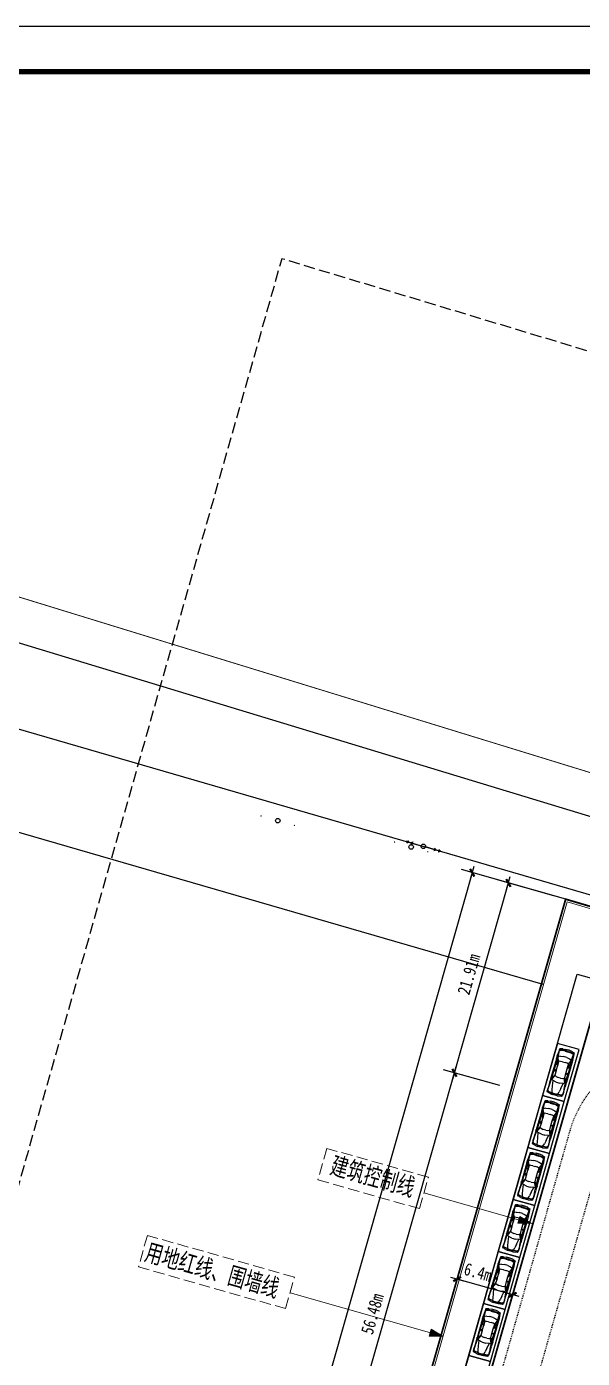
# Model space of a CAD drawing. Header units: millimetres. Extents: x 221342 to 221936, y -165780 to -165359.
# Drawn here: x 221436.7 to 221498.3, y -165507.1 to -165359.3 of the extents above; entities that cross this region are included whole.
import ezdxf

# ---------------------------------------------------------------- set-up
doc = ezdxf.new("R2010")
doc.units = ezdxf.units.MM
doc.linetypes.add('CENTER', pattern=[5.08, 3.175, -0.635, 0.635, -0.635])
doc.linetypes.add('DASH', pattern=[0.35, 0.25, -0.1])
doc.layers.add('0-道路', color=22, linetype='Continuous', lineweight=0)
doc.layers.add('地形图', color=250, linetype='Continuous', lineweight=13)
for name, color, linetype in [('biao1', 5, 'Continuous'), ('COLUMN', 220, 'Continuous'), ('PUB_DIM', 3, 'Continuous'), ('SOLID_HATCH', 251, 'Continuous'), ('TK', 3, 'Continuous'), ('zt-道路', 240, 'Continuous'), ('单元区域外轮廓', 7, 'ByLayer'), ('屋脊线', 7, 'ByLayer'), ('消防车道', 3, 'Continuous'), ('管线及附属设施', 4, 'Continuous'), ('轴网标注', 240, 'Continuous')]:
    doc.layers.add(name, color=color, linetype=linetype)
doc.styles.add('-仿宋_GB2312', font='', dxfattribs={"width": 0.8})
doc.styles.add('-黑体', font='', dxfattribs={"width": 0.7})
doc.styles.add('dim_font', font='SIMPLEX.shx', dxfattribs={"width": 0.8})
doc.styles.get('-仿宋_GB2312').set_extended_font_data('FangSong_GB2312')
doc.styles.get('-黑体').set_extended_font_data('SimHei')
doc.dimstyles.new('AXIS150', dxfattribs={"dimscale": 1.5, "dimtxt": 300, "dimasz": 1, "dimexe": 250, "dimexo": 300, "dimgap": 150, "dimtad": 1, "dimdec": 0, "dimtxsty": 'dim_font', "dimblk": '_DIMX', "dimblk1": '_DIMX', "dimblk2": '_DIMX', "dimcen": 2.5, "dimse1": 1, "dimse2": 1, "dimclrt": 9, "dimazin": 3, "dimtfac": 1, "dimtdec": 0, "dimtix": 1, "dimtmove": 2, "dimatfit": 3, "dimldrblk": '_DIMX'})

# ---------------------------------------------------------------- blocks, each defined once
blk = doc.blocks.new('DBLOCK2')
at = {"layer": '管线及附属设施', "color": 4}
for points in [[(516786.985146, 382880.052701), (516786.983051, 382880.043103), (516786.982227, 382880.033313)], [(516786.985146, 382880.052701), (516786.982227, 382880.033313), (516786.982688, 382880.023499)], [(516786.985146, 382880.052701), (516786.982688, 382880.023499), (516786.984426, 382880.013829)], [(516786.985146, 382880.052701), (516786.984426, 382880.013829), (516786.987411, 382880.004469)], [(516786.985146, 382880.052701), (516787.068504, 382880.106192), (516787.058714, 382880.107017)], [(516786.985146, 382880.052701), (516787.058714, 382880.107017), (516787.0489, 382880.106556)], [(516786.985146, 382880.052701), (516787.0489, 382880.106556), (516787.03923, 382880.104818)], [(516786.985146, 382880.052701), (516787.078103, 382880.104098), (516787.068504, 382880.106192)], [(516786.985146, 382880.052701), (516787.03923, 382880.104818), (516787.02987, 382880.101833)], [(516786.985146, 382880.052701), (516787.087346, 382880.100768), (516787.078103, 382880.104098)], [(516786.985146, 382880.052701), (516787.02987, 382880.101833), (516787.02098, 382880.097651)], [(516786.985146, 382880.052701), (516787.096075, 382880.09626), (516787.087346, 382880.100768)], [(516786.985146, 382880.052701), (516787.02098, 382880.097651), (516787.012711, 382880.092345)], [(516786.985146, 382880.052701), (516787.104142, 382880.090651), (516787.096075, 382880.09626)], [(516786.985146, 382880.052701), (516787.012711, 382880.092345), (516787.005206, 382880.086006)], [(516786.985146, 382880.052701), (516787.111407, 382880.084038), (516787.104142, 382880.090651)], [(516786.985146, 382880.052701), (516787.005206, 382880.086006), (516786.998592, 382880.07874)], [(516786.985146, 382880.052701), (516787.117747, 382880.076532), (516787.111407, 382880.084038)], [(516786.985146, 382880.052701), (516786.998592, 382880.07874), (516786.992984, 382880.070674)], [(516786.985146, 382880.052701), (516787.123053, 382880.068264), (516787.117747, 382880.076532)], [(516786.985146, 382880.052701), (516786.992984, 382880.070674), (516786.988476, 382880.061945)], [(516786.985146, 382880.052701), (516787.127234, 382880.059373), (516787.123053, 382880.068264)], [(516786.985146, 382880.052701), (516786.988476, 382880.061945), (516786.985146, 382880.052701)], [(516786.985146, 382880.052701), (516787.130219, 382880.050013), (516787.127234, 382880.059373)], [(516786.985146, 382880.052701), (516786.987411, 382880.004469), (516786.991592, 382879.995579)], [(516786.985146, 382880.052701), (516786.991592, 382879.995579), (516786.996898, 382879.98731)], [(516786.985146, 382880.052701), (516786.996898, 382879.98731), (516787.003238, 382879.979805)], [(516786.985146, 382880.052701), (516787.003238, 382879.979805), (516787.010503, 382879.973191)], [(516786.985146, 382880.052701), (516787.010503, 382879.973191), (516787.01857, 382879.967582)], [(516786.985146, 382880.052701), (516787.01857, 382879.967582), (516787.027299, 382879.963074)], [(516786.985146, 382880.052701), (516787.027299, 382879.963074), (516787.036542, 382879.959745)], [(516786.985146, 382880.052701), (516787.036542, 382879.959745), (516787.046141, 382879.95765)], [(516786.985146, 382880.052701), (516787.046141, 382879.95765), (516787.055931, 382879.956826)], [(516786.985146, 382880.052701), (516787.055931, 382879.956826), (516787.065745, 382879.957286)], [(516786.985146, 382880.052701), (516787.065745, 382879.957286), (516787.075414, 382879.959024)], [(516786.985146, 382880.052701), (516787.075414, 382879.959024), (516787.084775, 382879.962009)], [(516786.985146, 382880.052701), (516787.084775, 382879.962009), (516787.093665, 382879.966191)], [(516786.985146, 382880.052701), (516787.093665, 382879.966191), (516787.101934, 382879.971497)], [(516786.985146, 382880.052701), (516787.101934, 382879.971497), (516787.109439, 382879.977837)], [(516786.985146, 382880.052701), (516787.109439, 382879.977837), (516787.116053, 382879.985102)], [(516786.985146, 382880.052701), (516787.116053, 382879.985102), (516787.121661, 382879.993168)], [(516786.985146, 382880.052701), (516787.121661, 382879.993168), (516787.126169, 382880.001898)], [(516786.985146, 382880.052701), (516787.126169, 382880.001898), (516787.129499, 382880.011141)], [(516786.985146, 382880.052701), (516787.129499, 382880.011141), (516787.131594, 382880.02074)], [(516786.985146, 382880.052701), (516787.131594, 382880.02074), (516787.132418, 382880.03053)], [(516786.985146, 382880.052701), (516787.132418, 382880.03053), (516787.131957, 382880.040343)], [(516786.985146, 382880.052701), (516787.131957, 382880.040343), (516787.130219, 382880.050013)]]:
    blk.add_solid(points, dxfattribs=at)
blk = doc.blocks.new('DBLOCK5')
at = {"layer": '管线及附属设施', "color": 4}
for points in [[(516783.427457, 382881.068181), (516783.280869, 382881.099467), (516783.28009, 382881.089674)], [(516783.427457, 382881.068181), (516783.28009, 382881.089674), (516783.280596, 382881.079863)], [(516783.427457, 382881.068181), (516783.280596, 382881.079863), (516783.282378, 382881.070202)], [(516783.427457, 382881.068181), (516783.282919, 382881.109075), (516783.280869, 382881.099467)], [(516783.427457, 382881.068181), (516783.282378, 382881.070202), (516783.285406, 382881.060856)], [(516783.427457, 382881.068181), (516783.286206, 382881.118333), (516783.282919, 382881.109075)], [(516783.427457, 382881.068181), (516783.285406, 382881.060856), (516783.289628, 382881.051985)], [(516783.427457, 382881.068181), (516783.290674, 382881.127083), (516783.286206, 382881.118333)], [(516783.427457, 382881.068181), (516783.289628, 382881.051985), (516783.294972, 382881.043741)], [(516783.427457, 382881.068181), (516783.296245, 382881.135175), (516783.290674, 382881.127083)], [(516783.427457, 382881.068181), (516783.294972, 382881.043741), (516783.301346, 382881.036265)], [(516783.427457, 382881.068181), (516783.302825, 382881.14247), (516783.296245, 382881.135175)], [(516783.427457, 382881.068181), (516783.301346, 382881.036265), (516783.308641, 382881.029685)], [(516783.427457, 382881.068181), (516783.310301, 382881.148844), (516783.302825, 382881.14247)], [(516783.427457, 382881.068181), (516783.308641, 382881.029685), (516783.316733, 382881.024114)], [(516783.427457, 382881.068181), (516783.318545, 382881.154188), (516783.310301, 382881.148844)], [(516783.427457, 382881.068181), (516783.316733, 382881.024114), (516783.325483, 382881.019647)], [(516783.427457, 382881.068181), (516783.327416, 382881.15841), (516783.318545, 382881.154188)], [(516783.427457, 382881.068181), (516783.325483, 382881.019647), (516783.334741, 382881.016359)], [(516783.427457, 382881.068181), (516783.336762, 382881.161438), (516783.327416, 382881.15841)], [(516783.427457, 382881.068181), (516783.334741, 382881.016359), (516783.344348, 382881.014309)], [(516783.427457, 382881.068181), (516783.346423, 382881.16322), (516783.336762, 382881.161438)], [(516783.427457, 382881.068181), (516783.344348, 382881.014309), (516783.354142, 382881.01353)], [(516783.427457, 382881.068181), (516783.356234, 382881.163726), (516783.346423, 382881.16322)], [(516783.427457, 382881.068181), (516783.354142, 382881.01353), (516783.363953, 382881.014036)], [(516783.427457, 382881.068181), (516783.366027, 382881.162947), (516783.356234, 382881.163726)], [(516783.427457, 382881.068181), (516783.363953, 382881.014036), (516783.373614, 382881.015818)], [(516783.427457, 382881.068181), (516783.375635, 382881.160897), (516783.366027, 382881.162947)], [(516783.427457, 382881.068181), (516783.373614, 382881.015818), (516783.38296, 382881.018846)], [(516783.427457, 382881.068181), (516783.384893, 382881.157609), (516783.375635, 382881.160897)], [(516783.427457, 382881.068181), (516783.38296, 382881.018846), (516783.391831, 382881.023068)], [(516783.427457, 382881.068181), (516783.393643, 382881.153142), (516783.384893, 382881.157609)], [(516783.427457, 382881.068181), (516783.391831, 382881.023068), (516783.400075, 382881.028412)], [(516783.427457, 382881.068181), (516783.401735, 382881.147571), (516783.393643, 382881.153142)], [(516783.427457, 382881.068181), (516783.400075, 382881.028412), (516783.407551, 382881.034786)], [(516783.427457, 382881.068181), (516783.40903, 382881.140991), (516783.401735, 382881.147571)], [(516783.427457, 382881.068181), (516783.407551, 382881.034786), (516783.414131, 382881.042081)], [(516783.427457, 382881.068181), (516783.415404, 382881.133515), (516783.40903, 382881.140991)], [(516783.427457, 382881.068181), (516783.414131, 382881.042081), (516783.419702, 382881.050173)], [(516783.427457, 382881.068181), (516783.420748, 382881.125271), (516783.415404, 382881.133515)], [(516783.427457, 382881.068181), (516783.419702, 382881.050173), (516783.424169, 382881.058923)], [(516783.427457, 382881.068181), (516783.42497, 382881.1164), (516783.420748, 382881.125271)], [(516783.427457, 382881.068181), (516783.424169, 382881.058923), (516783.427457, 382881.068181)], [(516783.427457, 382881.068181), (516783.427998, 382881.107054), (516783.42497, 382881.1164)], [(516783.427457, 382881.068181), (516783.42978, 382881.097393), (516783.427998, 382881.107054)], [(516783.427457, 382881.068181), (516783.430286, 382881.087582), (516783.42978, 382881.097393)], [(516783.427457, 382881.068181), (516783.429507, 382881.077789), (516783.430286, 382881.087582)]]:
    blk.add_solid(points, dxfattribs=at)
blk = doc.blocks.new('604')
at = {"layer": '管线及附属设施', "color": 4, "linetype": 'Continuous'}
blk.add_circle((0, 0), 0.25, dxfattribs=at)
blk = doc.blocks.new('DBLOCK12')
at = {"layer": '管线及附属设施', "color": 4}
for points in [[(516798.232718, 382878.169769), (516798.086409, 382878.202345), (516798.085544, 382878.192559)], [(516798.232718, 382878.169769), (516798.085544, 382878.192559), (516798.085964, 382878.182744)], [(516798.232718, 382878.169769), (516798.085964, 382878.182744), (516798.087661, 382878.173067)], [(516798.232718, 382878.169769), (516798.088545, 382878.211935), (516798.086409, 382878.202345)], [(516798.232718, 382878.169769), (516798.087661, 382878.173067), (516798.090607, 382878.163694)], [(516798.232718, 382878.169769), (516798.091913, 382878.221164), (516798.088545, 382878.211935)], [(516798.232718, 382878.169769), (516798.090607, 382878.163694), (516798.094751, 382878.154787)], [(516798.232718, 382878.169769), (516798.096458, 382878.229874), (516798.091913, 382878.221164)], [(516798.232718, 382878.169769), (516798.094751, 382878.154787), (516798.100022, 382878.146496)], [(516798.232718, 382878.169769), (516798.1021, 382878.237916), (516798.096458, 382878.229874)], [(516798.232718, 382878.169769), (516798.100022, 382878.146496), (516798.10633, 382878.138964)], [(516798.232718, 382878.169769), (516798.108744, 382878.245154), (516798.1021, 382878.237916)], [(516798.232718, 382878.169769), (516798.10633, 382878.138964), (516798.113567, 382878.132321)], [(516798.232718, 382878.169769), (516798.116275, 382878.251462), (516798.108744, 382878.245154)], [(516798.232718, 382878.169769), (516798.113567, 382878.132321), (516798.12161, 382878.126678)], [(516798.232718, 382878.169769), (516798.124566, 382878.256733), (516798.116275, 382878.251462)], [(516798.232718, 382878.169769), (516798.12161, 382878.126678), (516798.13032, 382878.122134)], [(516798.232718, 382878.169769), (516798.133474, 382878.260877), (516798.124566, 382878.256733)], [(516798.232718, 382878.169769), (516798.13032, 382878.122134), (516798.139549, 382878.118765)], [(516798.232718, 382878.169769), (516798.142846, 382878.263822), (516798.133474, 382878.260877)], [(516798.232718, 382878.169769), (516798.139549, 382878.118765), (516798.149138, 382878.11663)], [(516798.232718, 382878.169769), (516798.152523, 382878.26552), (516798.142846, 382878.263822)], [(516798.232718, 382878.169769), (516798.149138, 382878.11663), (516798.158924, 382878.115765)], [(516798.232718, 382878.169769), (516798.162338, 382878.265939), (516798.152523, 382878.26552)], [(516798.232718, 382878.169769), (516798.158924, 382878.115765), (516798.16874, 382878.116184)], [(516798.232718, 382878.169769), (516798.172125, 382878.265074), (516798.162338, 382878.265939)], [(516798.232718, 382878.169769), (516798.16874, 382878.116184), (516798.178417, 382878.117882)], [(516798.232718, 382878.169769), (516798.181714, 382878.262939), (516798.172125, 382878.265074)], [(516798.232718, 382878.169769), (516798.178417, 382878.117882), (516798.187789, 382878.120827)], [(516798.232718, 382878.169769), (516798.190943, 382878.25957), (516798.181714, 382878.262939)], [(516798.232718, 382878.169769), (516798.187789, 382878.120827), (516798.196697, 382878.124971)], [(516798.232718, 382878.169769), (516798.199653, 382878.255026), (516798.190943, 382878.25957)], [(516798.232718, 382878.169769), (516798.196697, 382878.124971), (516798.204987, 382878.130242)], [(516798.232718, 382878.169769), (516798.207696, 382878.249383), (516798.199653, 382878.255026)], [(516798.232718, 382878.169769), (516798.204987, 382878.130242), (516798.212519, 382878.13655)], [(516798.232718, 382878.169769), (516798.214933, 382878.24274), (516798.207696, 382878.249383)], [(516798.232718, 382878.169769), (516798.212519, 382878.13655), (516798.219163, 382878.143788)], [(516798.232718, 382878.169769), (516798.221241, 382878.235208), (516798.214933, 382878.24274)], [(516798.232718, 382878.169769), (516798.219163, 382878.143788), (516798.224805, 382878.15183)], [(516798.232718, 382878.169769), (516798.226512, 382878.226917), (516798.221241, 382878.235208)], [(516798.232718, 382878.169769), (516798.224805, 382878.15183), (516798.22935, 382878.16054)], [(516798.232718, 382878.169769), (516798.230656, 382878.21801), (516798.226512, 382878.226917)], [(516798.232718, 382878.169769), (516798.22935, 382878.16054), (516798.232718, 382878.169769)], [(516798.232718, 382878.169769), (516798.233602, 382878.208637), (516798.230656, 382878.21801)], [(516798.232718, 382878.169769), (516798.235299, 382878.19896), (516798.233602, 382878.208637)], [(516798.232718, 382878.169769), (516798.235719, 382878.189145), (516798.235299, 382878.19896)], [(516798.232718, 382878.169769), (516798.234853, 382878.179359), (516798.235719, 382878.189145)]]:
    blk.add_solid(points, dxfattribs=at)
blk = doc.blocks.new('DBLOCK15')
at = {"layer": '管线及附属设施', "color": 4}
for points in [[(516801.783299, 382877.12967), (516801.781156, 382877.120082), (516801.780283, 382877.110297)], [(516801.783299, 382877.12967), (516801.780283, 382877.110297), (516801.780695, 382877.100481)], [(516801.783299, 382877.12967), (516801.780695, 382877.100481), (516801.782384, 382877.090803)], [(516801.783299, 382877.12967), (516801.782384, 382877.090803), (516801.785322, 382877.081428)], [(516801.783299, 382877.12967), (516801.866921, 382877.182742), (516801.857136, 382877.183615)], [(516801.783299, 382877.12967), (516801.857136, 382877.183615), (516801.84732, 382877.183203)], [(516801.783299, 382877.12967), (516801.84732, 382877.183203), (516801.837642, 382877.181514)], [(516801.783299, 382877.12967), (516801.876509, 382877.180599), (516801.866921, 382877.182742)], [(516801.783299, 382877.12967), (516801.837642, 382877.181514), (516801.828267, 382877.178576)], [(516801.783299, 382877.12967), (516801.885735, 382877.177223), (516801.876509, 382877.180599)], [(516801.783299, 382877.12967), (516801.828267, 382877.178576), (516801.819356, 382877.174439)], [(516801.783299, 382877.12967), (516801.894441, 382877.172672), (516801.885735, 382877.177223)], [(516801.783299, 382877.12967), (516801.819356, 382877.174439), (516801.811061, 382877.169175)], [(516801.783299, 382877.12967), (516801.902479, 382877.167023), (516801.894441, 382877.172672)], [(516801.783299, 382877.12967), (516801.811061, 382877.169175), (516801.803525, 382877.162873)], [(516801.783299, 382877.12967), (516801.909711, 382877.160373), (516801.902479, 382877.167023)], [(516801.783299, 382877.12967), (516801.803525, 382877.162873), (516801.796875, 382877.155641)], [(516801.783299, 382877.12967), (516801.916013, 382877.152837), (516801.909711, 382877.160373)], [(516801.783299, 382877.12967), (516801.796875, 382877.155641), (516801.791226, 382877.147603)], [(516801.783299, 382877.12967), (516801.921278, 382877.144542), (516801.916013, 382877.152837)], [(516801.783299, 382877.12967), (516801.791226, 382877.147603), (516801.786675, 382877.138896)], [(516801.783299, 382877.12967), (516801.925414, 382877.135631), (516801.921278, 382877.144542)], [(516801.783299, 382877.12967), (516801.786675, 382877.138896), (516801.783299, 382877.12967)], [(516801.783299, 382877.12967), (516801.928353, 382877.126256), (516801.925414, 382877.135631)], [(516801.783299, 382877.12967), (516801.785322, 382877.081428), (516801.789459, 382877.072517)], [(516801.783299, 382877.12967), (516801.789459, 382877.072517), (516801.794723, 382877.064223)], [(516801.783299, 382877.12967), (516801.794723, 382877.064223), (516801.801025, 382877.056686)], [(516801.783299, 382877.12967), (516801.801025, 382877.056686), (516801.808257, 382877.050036)], [(516801.783299, 382877.12967), (516801.808257, 382877.050036), (516801.816295, 382877.044387)], [(516801.783299, 382877.12967), (516801.816295, 382877.044387), (516801.825002, 382877.039836)], [(516801.783299, 382877.12967), (516801.825002, 382877.039836), (516801.834228, 382877.03646)], [(516801.783299, 382877.12967), (516801.834228, 382877.03646), (516801.843816, 382877.034317)], [(516801.783299, 382877.12967), (516801.843816, 382877.034317), (516801.853601, 382877.033444)], [(516801.783299, 382877.12967), (516801.853601, 382877.033444), (516801.863417, 382877.033856)], [(516801.783299, 382877.12967), (516801.863417, 382877.033856), (516801.873095, 382877.035545)], [(516801.783299, 382877.12967), (516801.873095, 382877.035545), (516801.88247, 382877.038484)], [(516801.783299, 382877.12967), (516801.88247, 382877.038484), (516801.891381, 382877.04262)], [(516801.783299, 382877.12967), (516801.891381, 382877.04262), (516801.899675, 382877.047885)], [(516801.783299, 382877.12967), (516801.899675, 382877.047885), (516801.907212, 382877.054187)], [(516801.783299, 382877.12967), (516801.907212, 382877.054187), (516801.913862, 382877.061419)], [(516801.783299, 382877.12967), (516801.913862, 382877.061419), (516801.919511, 382877.069457)], [(516801.783299, 382877.12967), (516801.919511, 382877.069457), (516801.924062, 382877.078163)], [(516801.783299, 382877.12967), (516801.924062, 382877.078163), (516801.927438, 382877.087389)], [(516801.783299, 382877.12967), (516801.927438, 382877.087389), (516801.929581, 382877.096977)], [(516801.783299, 382877.12967), (516801.929581, 382877.096977), (516801.930454, 382877.106762)], [(516801.783299, 382877.12967), (516801.930454, 382877.106762), (516801.930042, 382877.116578)], [(516801.783299, 382877.12967), (516801.930042, 382877.116578), (516801.928353, 382877.126256)]]:
    blk.add_solid(points, dxfattribs=at)
blk = doc.blocks.new('511301')
at = {"layer": '管线及附属设施', "color": 4, "linetype": 'Continuous', "flags": 128}
for points in [[(2, 0), (0.25, 0)], [(1.24, 0.15), (1.5, 0), (1.24, -0.15)], [(1.74, 0.15), (2, 0), (1.74, -0.15)]]:
    blk.add_lwpolyline(points, dxfattribs=at)
blk = doc.blocks.new('_DIMX')
blk.add_line((-150, 0), (150, 0))
at = {"const_width": 50}
blk.add_lwpolyline([(-70, -70), (70, 70)], dxfattribs=at)
blk = doc.blocks.new('*D131')
at = {"layer": 'Defpoints', "color": 0, "linetype": 'Continuous', "transparency": 16777216}
for p in [(221484.16, -165475.4), (221489.19, -165476.82), (221473.76, -165531.16)]:
    blk.add_point(p, dxfattribs=at)
at = {"layer": '轴网标注', "color": 0, "linetype": 'Continuous', "lineweight": -2, "transparency": 16777216}
for p, q in [((221489.19, -165476.82), (221482.96, -165475.05)), ((221468.73, -165529.72), (221484.16, -165475.4)), ((221473.76, -165531.16), (221467.53, -165529.38))]:
    blk.add_line(p, q, dxfattribs=at)
at = {"layer": '轴网标注', "color": 0, "linetype": 'Continuous', "lineweight": -2, "transparency": 16777216, "xscale": 0.005, "yscale": 0.005, "zscale": 0.005}
for p, rotation in [((221484.16, -165475.4), 74.1427620873107), ((221468.73, -165529.73), 254.1427620873107)]:
    blk.add_blockref('_DIMX', p, dxfattribs=dict(at, rotation=rotation))
at = {"layer": '轴网标注', "color": 9, "linetype": 'Continuous', "transparency": 16777216, "insert": (221475.05, -165502.16), "char_height": 1.4, "attachment_point": 5, "rotation": 74.1428, "style": '-仿宋_GB2312'}
blk.add_mtext('\\A1;56.48m', dxfattribs=at)
blk = doc.blocks.new('*D139')
at = {"layer": 'Defpoints', "color": 0, "linetype": 'Continuous', "transparency": 16777216}
for p in [(221490.15, -165454.32), (221495.18, -165455.75), (221489.19, -165476.82)]:
    blk.add_point(p, dxfattribs=at)
at = {"layer": '轴网标注', "color": 0, "linetype": 'Continuous', "lineweight": -2, "transparency": 16777216}
for p, q in [((221484.16, -165475.39), (221490.15, -165454.32)), ((221495.18, -165455.75), (221488.95, -165453.98)), ((221489.19, -165476.82), (221482.96, -165475.05))]:
    blk.add_line(p, q, dxfattribs=at)
at = {"layer": '轴网标注', "color": 0, "linetype": 'Continuous', "lineweight": -2, "transparency": 16777216, "xscale": 0.005, "yscale": 0.005, "zscale": 0.005}
for p, rotation in [((221490.15, -165454.32), 74.1427620873107), ((221484.16, -165475.4), 254.1427620873107)]:
    blk.add_blockref('_DIMX', p, dxfattribs=dict(at, rotation=rotation))
at = {"layer": '轴网标注', "color": 9, "linetype": 'Continuous', "transparency": 16777216, "insert": (221485.76, -165464.46), "char_height": 1.4, "attachment_point": 5, "rotation": 74.1428, "style": '-仿宋_GB2312'}
blk.add_mtext('\\A1;21.91m', dxfattribs=at)
blk = doc.blocks.new('*D141')
at = {"layer": 'Defpoints', "color": 0, "linetype": 'Continuous', "transparency": 16777216}
for p in [(221496.5, -165456.12), (221428.71, -165655.33), (221439.34, -165658.35)]:
    blk.add_point(p, dxfattribs=at)
at = {"layer": '轴网标注', "color": 0, "linetype": 'Continuous', "lineweight": -2, "transparency": 16777216}
for p, q in [((221496.5, -165456.12), (221484.93, -165452.83)), ((221486.13, -165453.18), (221428.71, -165655.33)), ((221439.34, -165658.35), (221427.51, -165654.99))]:
    blk.add_line(p, q, dxfattribs=at)
at = {"layer": '轴网标注', "color": 0, "linetype": 'Continuous', "lineweight": -2, "transparency": 16777216, "xscale": 0.005, "yscale": 0.005, "zscale": 0.005}
for p, rotation in [((221486.13, -165453.18), 74.14276208731073), ((221428.71, -165655.33), 254.1427620873107)]:
    blk.add_blockref('_DIMX', p, dxfattribs=dict(at, rotation=rotation))
at = {"layer": '轴网标注', "color": 9, "linetype": 'Continuous', "transparency": 16777216, "insert": (221456.03, -165553.86), "char_height": 1.4, "attachment_point": 5, "rotation": 74.1428, "style": '-仿宋_GB2312'}
blk.add_mtext('\\A1;210.15m', dxfattribs=at)
blk = doc.blocks.new('*D150')
at = {"layer": 'Defpoints', "color": 0, "linetype": 'Continuous', "transparency": 16777216}
for p in [(221485.11, -165496), (221484.46, -165498.29), (221491.27, -165497.75)]:
    blk.add_point(p, dxfattribs=at)
at = {"layer": '轴网标注', "color": 0, "linetype": 'Continuous', "lineweight": -2, "transparency": 16777216}
for p, q in [((221485.11, -165496), (221484.12, -165499.49)), ((221484.46, -165498.29), (221484.45, -165498.29)), ((221490.62, -165500.04), (221484.46, -165498.29)), ((221491.27, -165497.75), (221490.28, -165501.24)), ((221490.62, -165500.04), (221490.63, -165500.04))]:
    blk.add_line(p, q, dxfattribs=at)
at = {"layer": '轴网标注', "color": 0, "linetype": 'Continuous', "lineweight": -2, "transparency": 16777216, "xscale": 0.005, "yscale": 0.005, "zscale": 0.005}
for p, rotation in [((221484.46, -165498.29), 344.142762906002), ((221490.62, -165500.04), 164.1427629060019)]:
    blk.add_blockref('_DIMX', p, dxfattribs=dict(at, rotation=rotation))
at = {"layer": '轴网标注', "color": 9, "linetype": 'Continuous', "transparency": 16777216, "insert": (221486.76, -165497.53), "char_height": 1.4, "attachment_point": 5, "rotation": 344.1428, "style": '-仿宋_GB2312'}
blk.add_mtext('\\A1;6.4m', dxfattribs=at)
blk = doc.blocks.new('_F27')
for p, q in [((-2489, 522), (-2514, 196)), ((-2514, -206), (-2514, 196)), ((-2489, 522), (-2426, 736)), ((-2426, 736), (-2389, 824)), ((-2389, 824), (-1610, 874)), ((-2389, 824), (-1560, 874)), ((-2264, 812), (-2389, 824)), ((-2364, 522), (-2389, 196)), ((-2389, -206), (-2389, 196)), ((-2326, 736), (-2364, 522)), ((-2326, 736), (-2351, 596)), ((-2351, 594), (-2351, 596)), ((-2326, 736), (-2288, 811)), ((-2301, 196), (-2276, 522)), ((-2301, 196), (-2301, -206)), ((-2200, 786), (-2288, 811)), ((-2276, 522), (-2238, 736)), ((-2200, 786), (-2238, 736)), ((-1560, 874), (-2212, 815)), ((-2208, 815), (-2211, 814)), ((-1660, 862), (-2208, 815)), ((-1446, 761), (-2200, 786)), ((-1622, 510), (-1685, 196)), ((-1685, -206), (-1685, 196)), ((-1560, 874), (-1660, 862)), ((-1622, 510), (-1547, 698)), ((-1617, 869), (-1620, 866)), ((-1208, 874), (-1610, 874)), ((-1547, 698), (-1446, 761)), ((-1145, 799), (-1446, 761)), ((-1019, 572), (-1446, 761)), ((-1208, 874), (980, 889)), ((-1145, 799), (-682, 557)), ((-1145, 799), (124, 799)), ((-1082, 145), (-1070, 371)), ((-1082, 145), (-1082, -156)), ((-1070, 371), (-1057, 510)), ((-1019, 572), (-1057, 510)), ((-680, 556), (-1019, 572)), ((-1019, 572), (-479, 547)), ((-743, 849), (-793, 874)), ((-730, 799), (-743, 849)), ((-630, 555), (-730, 799)), ((-680, 556), (-630, 555)), ((-642, 799), (-605, 554)), ((-605, 554), (-630, 555)), ((-479, 547), (-605, 554)), ((61, 547), (-479, 547)), ((-2, 547), (-27, 877)), ((124, 799), (61, 547)), ((61, 547), (564, 572)), ((941, 773), (124, 799)), ((564, 572), (941, 773)), ((564, 572), (614, 522)), ((1079, 748), (614, 522)), ((614, 522), (677, 371)), ((677, 371), (714, 145)), ((714, -156), (714, 145)), ((941, 773), (941, 874)), ((983, 777), (941, 773)), ((941, 773), (987, 765)), ((980, 902), (995, 790)), ((980, 790), (980, 898)), ((995, 790), (980, 790)), ((980, 790), (992, 746)), ((984, 905), (1020, 939)), ((992, 746), (1021, 747)), ((995, 790), (1022, 746)), ((1022, 748), (995, 790)), ((1021, 747), (1022, 748)), ((1053, 768), (1022, 746)), ((1036, 935), (1062, 857)), ((1036, 756), (1079, 748)), ((1051, 889), (1497, 893)), ((1057, 776), (1062, 857)), ((1770, 849), (1058, 784)), ((1204, 585), (1079, 748)), ((1795, 472), (1204, 585)), ((1280, 196), (1204, 585)), ((1280, 196), (1280, -206)), ((1506, 899), (2121, 899)), ((2461, 849), (1770, 849)), ((2222, 397), (1795, 472)), ((2272, 876), (2121, 899)), ((2523, 321), (2222, 397)), ((2272, 876), (2272, 874)), ((2437, 851), (2272, 876)), ((2511, 874), (2287, 874)), ((2398, 849), (2461, 773)), ((2437, 850), (2433, 851)), ((2498, 773), (2436, 849)), ((2511, 874), (2450, 850)), ((2461, 773), (2523, 321)), ((2561, 321), (2498, 773)), ((2599, 773), (2511, 874)), ((2523, 321), (2586, 321)), ((2523, 321), (2561, 196)), ((2580, 196), (2542, 321)), ((2561, 196), (2561, -206)), ((2611, 196), (2574, 321)), ((2580, 321), (2618, 196)), ((2580, 196), (2580, -206)), ((2599, 773), (2687, 321)), ((2611, 196), (2611, -206)), ((2618, -206), (2618, 196)), ((2687, 321), (2699, 196)), ((2699, -206), (2699, 196)), ((-2489, -533), (-2514, -206)), ((-2489, -533), (-2426, -747)), ((-2426, -747), (-2389, -835)), ((-2389, -206), (-2364, -533)), ((-2389, -835), (-2264, -823)), ((-1560, -885), (-2389, -835)), ((-1610, -885), (-2389, -835)), ((-2326, -747), (-2364, -533)), ((-2351, -607), (-2351, -605)), ((-2351, -607), (-2326, -747)), ((-2326, -747), (-2288, -822)), ((-2276, -533), (-2301, -206)), ((-2288, -822), (-2200, -797)), ((-2276, -533), (-2238, -747)), ((-2200, -797), (-2238, -747)), ((-2212, -826), (-1560, -885)), ((-2208, -826), (-2211, -825)), ((-1660, -872), (-2208, -826)), ((-1446, -772), (-2200, -797)), ((-1685, -206), (-1622, -520)), ((-1560, -885), (-1660, -872)), ((-1622, -520), (-1547, -709)), ((-1621, -877), (-1617, -880)), ((-1610, -885), (-1208, -885)), ((-1547, -709), (-1446, -772)), ((-1019, -583), (-1446, -772)), ((-1145, -809), (-1446, -772)), ((-1208, -885), (980, -900)), ((-682, -568), (-1145, -809)), ((-1145, -809), (124, -809)), ((-1070, -382), (-1082, -156)), ((-1057, -520), (-1070, -382)), ((-1019, -583), (-1057, -520)), ((-479, -558), (-1019, -583)), ((-1019, -583), (-680, -567)), ((-743, -860), (-793, -885)), ((-743, -860), (-730, -809)), ((-730, -809), (-630, -566)), ((-680, -567), (-682, -568)), ((-680, -567), (-630, -566)), ((-605, -565), (-642, -809)), ((-630, -566), (-605, -565)), ((-605, -565), (-479, -558)), ((61, -558), (-479, -558)), ((-2, -558), (-27, -884)), ((61, -558), (124, -809)), ((564, -583), (61, -558)), ((941, -784), (124, -809)), ((614, -533), (564, -583)), ((564, -583), (941, -784)), ((677, -382), (614, -533)), ((1079, -759), (614, -533)), ((714, -156), (677, -382)), ((987, -776), (941, -784)), ((983, -788), (941, -784)), ((941, -885), (941, -784)), ((992, -757), (980, -800)), ((995, -800), (980, -800)), ((995, -800), (980, -913)), ((980, -909), (980, -800)), ((984, -916), (1020, -950)), ((992, -757), (1021, -758)), ((995, -800), (1022, -757)), ((1022, -758), (995, -800)), ((1021, -758), (1022, -758)), ((1022, -757), (1053, -779)), ((1036, -767), (1079, -759)), ((1036, -946), (1062, -867)), ((1051, -901), (1497, -904)), ((1057, -787), (1062, -867)), ((1770, -860), (1058, -795)), ((1204, -596), (1079, -759)), ((1204, -596), (1280, -206)), ((1795, -483), (1204, -596)), ((2121, -910), (1506, -910)), ((1770, -860), (2461, -860)), ((1795, -483), (2222, -407)), ((2121, -910), (2272, -887)), ((2270, -887), (2121, -910)), ((2523, -332), (2222, -407)), ((2437, -861), (2272, -887)), ((2272, -885), (2272, -887)), ((2285, -885), (2511, -885)), ((2398, -860), (2461, -784)), ((2436, -860), (2498, -784)), ((2437, -861), (2436, -860)), ((2450, -861), (2511, -885)), ((2523, -332), (2461, -784)), ((2561, -332), (2498, -784)), ((2599, -784), (2511, -885)), ((2523, -332), (2561, -206)), ((2586, -332), (2523, -332)), ((2580, -206), (2542, -332)), ((2618, -6), (2561, -6)), ((2574, -332), (2611, -206)), ((2618, -206), (2580, -332)), ((2687, -332), (2599, -784)), ((2687, -332), (2699, -206))]:
    blk.add_line(p, q)
for centre, start, end in [((990, 898), 132.96497, 179.74535), ((1027, 932), 18.15727, 132.96497), ((1047, 776), 305.15418, 356.86364), ((990, -909), 180.25465, 227.03503), ((1027, -942), 227.03503, 341.84273), ((1047, -787), 3.17983, 54.84582)]:
    blk.add_arc(centre, 10, start, end)
at = {"width": 0.8, "flags": 9}
for tag in ['XSIZE', 'YSIZE']:
    blk.add_attdef(tag, (0, 0), '', height=0.5, dxfattribs=at)
blk = doc.blocks.new('*U18')
at = {"layer": '单元区域外轮廓', "color": 2}
for points in [[(-116980, 88240, 16249), (-14500, 88240, 16249), (-14499, 31760, 16249), (-116979, 31760, 16249), (-116980, 88240, 16249)], [(-116980, 88240, 18019), (-14500, 88240, 18019), (-14499, 31760, 18019), (-116979, 31760, 18019), (-116980, 88240, 18019)]]:
    blk.add_polyline3d(points, close=True, dxfattribs=at)
at = {"flags": 1}
for tag in ['unit_id', 'unit_name', 'parapet_height', 'ground_elevation', 'is_enable_parapet']:
    blk.add_attdef(tag, (0, 0), '', height=2.5, dxfattribs=at)
blk = doc.blocks.new('*U19')
at = {"layer": '屋脊线', "color": 30}
for p, q in [((-14500, 88240, 16249), (-116980, 88240, 16249)), ((-116980, 88240, 16249), (-116979, 59999, 17630)), ((-14499, 59999, 17630), (-14500, 88240, 16249)), ((-116979, 59999, 17630), (-14499, 59999, 17630)), ((-116979, 59999, 17630), (-116979, 31760, 16249)), ((-14499, 31760, 16249), (-14499, 59999, 17630)), ((-116979, 31760, 16249), (-14499, 31760, 16249))]:
    blk.add_line(p, q, dxfattribs=at)
at = {"flags": 1}
for tag in ['unit_id', 'unit_name']:
    blk.add_attdef(tag, (0, 0), '', height=2.5, dxfattribs=at)

msp = doc.modelspace()

# ---------------------------------------------------------------- hatches: boundary and pattern name
at = {"layer": 'PUB_DIM', "lineweight": 0}
for points in [[(221492.721, -165492.125), (221491.402, -165491.334), (221491.184, -165492.104)], [(221482.89, -165504.657), (221481.571, -165503.867), (221481.353, -165504.636)]]:
    msp.add_hatch(color=20, dxfattribs=at).paths.add_polyline_path(points)

# ---------------------------------------------------------------- linework, layer by layer
at = {"color": 1, "linetype": 'CENTER', "ltscale": 0.005, "const_width": 0.2, "flags": 128}
msp.add_lwpolyline([(221603.925, -165580.583), (221610.9, -165556.03), (221478.696, -165518.473), (221496.499, -165456.12), (221779.341, -165539.17), (221785.941, -165632.291), (221603.925, -165580.583)], dxfattribs=at)
at = {"color": 1, "linetype": 'DASH', "ltscale": 0.005, "const_width": 0.2, "flags": 128}
msp.add_lwpolyline([(221484.852, -165520.222), (221501.789, -165460.904), (221776.503, -165541.568), (221782.33, -165623.78), (221605.892, -165573.657)], dxfattribs=at)
at = {"layer": '0-道路', "linetype": 'Continuous'}
for p, q in [((221596.591, -165485.51), (221496.499, -165456.12)), ((221596.295, -165485.673), (221496.664, -165456.419))]:
    msp.add_line(p, q, dxfattribs=at)
at = {"layer": '0-道路', "linetype": 'Continuous', "flags": 128}
for points in [[(221439.345, -165658.352), (221479.053, -165518.575), (221478.696, -165518.473), (221496.499, -165456.12)], [(221439.641, -165658.187), (221479.35, -165518.409), (221478.993, -165518.308), (221496.663, -165456.418)]]:
    msp.add_lwpolyline(points, dxfattribs=at)
at = {"layer": 'biao1', "color": 5, "linetype": 'Continuous', "flags": 128}
for points in [[(221391.388, -165424.334), (221480.715, -165450.256)], [(221827.486, -165551.402), (221789.836, -165541.076), (221745.238, -165527.219), (221696.996, -165513.972), (221634.136, -165495.013), (221560.548, -165473.496), (221480.715, -165450.256)]]:
    msp.add_lwpolyline(points, dxfattribs=at)
at = {"layer": 'COLUMN', "color": 211, "linetype": 'DASH', "ltscale": 5, "flags": 128}
msp.add_lwpolyline([(221377.584, -165692.787), (221605.982, -165757.663), (221638.771, -165642.23), (221841.266, -165699.749), (221826.696, -165494.171), (221465.005, -165385.02)], close=True, dxfattribs=at)
at = {"layer": 'PUB_DIM', "color": 20, "lineweight": 0}
for p, q in [((221491.526, -165491.785), (221480.766, -165488.729)), ((221481.892, -165504.366), (221465.915, -165499.827))]:
    msp.add_line(p, q, dxfattribs=at)
at = {"layer": 'PUB_DIM', "color": 20, "linetype": 'DASH', "lineweight": 0, "ltscale": 5}
for points in [[(221481.263, -165486.982), (221469.998, -165483.783), (221469.006, -165487.276), (221480.27, -165490.475)], [(221466.411, -165498.081), (221450.092, -165493.446), (221449.1, -165496.939), (221465.418, -165501.574)]]:
    msp.add_lwpolyline(points, close=True, dxfattribs=at)
at = {"layer": 'PUB_DIM', "color": 20, "lineweight": 0, "flags": 128}
for points in [[(221492.721, -165492.125), (221491.402, -165491.334), (221491.184, -165492.104), (221492.721, -165492.125)], [(221482.89, -165504.657), (221481.571, -165503.867), (221481.353, -165504.636), (221482.89, -165504.657)]]:
    msp.add_lwpolyline(points, dxfattribs=at)
at = {"layer": 'SOLID_HATCH', "linetype": 'Continuous'}
for points in [[(221497.988, -165472.815), (221495.583, -165472.132), (221493.943, -165477.904), (221496.348, -165478.587)], [(221496.348, -165478.587), (221493.943, -165477.904), (221492.304, -165483.675), (221494.709, -165484.358)], [(221494.709, -165484.358), (221492.304, -165483.675), (221490.665, -165489.447), (221493.069, -165490.13)], [(221493.069, -165490.13), (221490.665, -165489.447), (221489.025, -165495.219), (221491.43, -165495.902)], [(221491.43, -165495.902), (221489.025, -165495.219), (221487.386, -165500.99), (221489.791, -165501.673)], [(221489.791, -165501.673), (221487.386, -165500.99), (221485.746, -165506.762), (221488.151, -165507.445)], [(221488.151, -165507.445), (221485.746, -165506.762), (221484.107, -165512.534), (221486.512, -165513.217)]]:
    msp.add_lwpolyline(points, close=True, dxfattribs=at)
at = {"layer": 'TK'}
msp.add_lwpolyline([(221341.684, -165779.755), (221936.184, -165779.755), (221936.184, -165359.255), (221341.684, -165359.255)], close=True, dxfattribs=at)
at = {"layer": 'TK', "const_width": 0.6}
msp.add_lwpolyline([(221354.184, -165774.755), (221931.184, -165774.755), (221931.184, -165364.255), (221354.184, -165364.255)], close=True, dxfattribs=at)
at = {"layer": 'zt-道路', "linetype": 'Continuous'}
for p, q in [((221519.792, -165453.218), (221380.646, -165410.921)), ((221443.121, -165656.826), (221497.769, -165464.436)), ((221497.769, -165464.436), (221594.521, -165491.919))]:
    msp.add_line(p, q, dxfattribs=at)
at = {"layer": 'zt-道路', "linetype": 'Continuous', "const_width": 0.1, "flags": 128}
msp.add_lwpolyline([(221354.184, -165397.459), (221524.064, -165449.709)], dxfattribs=at)
at = {"layer": 'zt-道路', "linetype": 'Continuous', "flags": 128}
msp.add_lwpolyline([(221388.322, -165434.898), (221493.981, -165465.56)], dxfattribs=at)
at = {"layer": '消防车道', "linetype": 'DASH', "ltscale": 0.005, "flags": 128}
msp.add_lwpolyline([(221784.526, -165612.333), (221773.347, -165613.205, 0.1763685), (221767.742, -165615.755, -0.1763685), (221761.514, -165618.589), (221757.289, -165618.918, -0.0888818), (221752.726, -165618.463), (221607.144, -165577.11, 0.4142136), (221596.027, -165583.308), (221569.25, -165677.579, -0.4142136), (221553.192, -165686.532), (221459.883, -165660.028, -0.4142136), (221450.93, -165643.97), (221496.971, -165481.882, -0.4142136), (221513.029, -165472.929), (221606.338, -165499.434, 0.4142136), (221617.454, -165493.235), (221617.874, -165491.759)], format="xyb", dxfattribs=at)
msp.add_lwpolyline([(221493.765, -165540.746), (221587.074, -165567.251, 0.4142136), (221598.191, -165561.053), (221611.443, -165514.398, 0.4142136), (221605.245, -165503.282), (221511.936, -165476.777, 0.4142136), (221500.819, -165482.975), (221487.567, -165529.63, 0.4142136)], format="xyb", close=True, dxfattribs=at)

# ---------------------------------------------------------------- block references
at = {"layer": 'SOLID_HATCH', "linetype": 'Continuous', "xscale": -0.001, "yscale": 0.001, "zscale": 0.001, "rotation": 74.14276257592867}
for p in [(221495.988, -165475.262), (221494.348, -165481.034), (221492.709, -165486.806), (221491.069, -165492.577), (221489.43, -165498.349), (221487.79, -165504.121)]:
    msp.add_blockref('_F27', p, dxfattribs=at)
at = {"layer": '单元区域外轮廓', "xscale": 0.001, "yscale": 0.001, "zscale": 0.001, "rotation": 344.143}
msp.add_blockref('*U18', (221595.999, -165598.904, -0.001), dxfattribs=at)
at = {"layer": '地形图', "color": 250, "linetype": 'Continuous'}
for name in ['DBLOCK5', 'DBLOCK2', 'DBLOCK12', 'DBLOCK15']:
    msp.add_blockref(name, (-295320.652, -548327.972), dxfattribs=at)
for name, p, rotation in [('604', (221464.556, -165447.408), 344.1982030017633), ('511301', (221480.715, -165450.256), 163.8174429996867), ('604', (221479.357, -165450.322), 163.6492969989929), ('604', (221480.715, -165450.256), 163.7691259998312), ('511301', (221480.715, -165450.256), 343.7691309982762)]:
    msp.add_blockref(name, p, dxfattribs=dict(at, rotation=rotation))
at = {"layer": '屋脊线', "xscale": 0.001, "yscale": 0.001, "zscale": 0.001, "rotation": 344.143}
msp.add_blockref('*U19', (221595.999, -165598.904, -0.001), dxfattribs=at)

# ---------------------------------------------------------------- texts
at = {"layer": 'PUB_DIM', "color": 20, "lineweight": 0, "style": '-黑体', "width": 0.7}
for s, p in [('建筑控制线', (221470.239, -165486.531)), ('用地红线、围墙线', (221449.679, -165496.167))]:
    msp.add_text(s, height=2, rotation=344.14276, dxfattribs=at).set_placement(p)

# ---------------------------------------------------------------- dimensions: what is measured, and where the dimension line sits
at = {"layer": '轴网标注', "color": 77, "linetype": 'Continuous'}
for base, p1, p2, angle, picture, middle in [((221428.712, -165655.332), (221496.499, -165456.12), (221439.343, -165658.351), 74.14276, '*D141', (221456.028, -165553.858)), ((221490.15, -165454.317), (221489.194, -165476.825), (221495.182, -165455.746), 254.14276, '*D139', (221485.761, -165464.46)), ((221484.162, -165475.396), (221473.762, -165531.156), (221489.194, -165476.825), 254.14276, '*D131', (221475.051, -165502.165))]:
    dim = msp.add_linear_dim(base=base, p1=p1, p2=p2, angle=angle, dimstyle='AXIS150', override={"dimscale": 0.005, "dimtxt": 280, "dimexo": 0, "dimdec": 2, "dimpost": 'm', "dimtxsty": '-仿宋_GB2312', "dimsah": 1, "dimse1": 0, "dimse2": 0}, dxfattribs=at)
    dim.commit()
    dim.dimension.update_dxf_attribs({"geometry": picture, "text_midpoint": middle})
dim = msp.add_linear_dim(base=(221484.462, -165498.289), p1=(221491.268, -165497.752), p2=(221485.114, -165495.995), angle=344.14276, text='6.4m', dimstyle='AXIS150', override={"dimscale": 0.005, "dimtxt": 280, "dimexo": 0, "dimdec": 2, "dimpost": 'm', "dimtxsty": '-仿宋_GB2312', "dimsah": 1, "dimse1": 0, "dimse2": 0}, dxfattribs=at)
dim.commit()
dim.dimension.update_dxf_attribs({"geometry": '*D150', "text_midpoint": (221486.759, -165497.531), "dimtype": 160})

doc.saveas('drawing.dxf')
